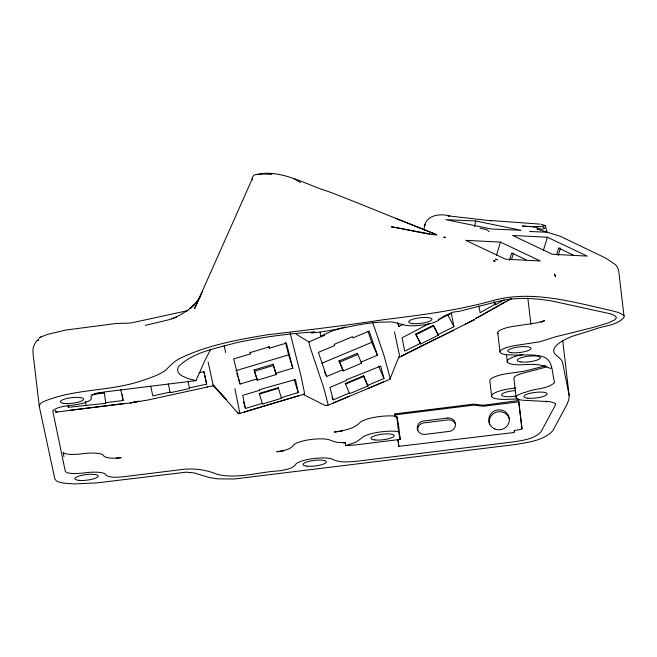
<?xml version="1.0" encoding="UTF-8"?>
<svg xmlns="http://www.w3.org/2000/svg" width="657" height="657" viewBox="0 0 657 657"><rect width="100%" height="100%" fill="white"/><g stroke="black" fill="none" stroke-linecap="round" stroke-linejoin="round"><path stroke-width="0.99" d="M290.139 333.083L301.062 376.289L304.372 392.245L304.421 394.101L302.967 394.348L325.281 405.525L327.753 405.377L327.868 403.628L323.926 388.344L309.989 346.863L308.938 341.927A97.17 17.016 32.4 0 1 295.905 333.97M327.753 405.377L389.864 379.335L389.979 377.586L384 355.519L372.757 322.743M562.729 340.687L569.151 395.342L568.822 399.571L567.188 404.006L552.751 430.82C543.323 440.781 528.318 442.186 515.531 444.502L234.163 479.002L217.303 478.838L209.657 477.614L194.119 472.917L186.194 472.161L97.105 482.87L74.036 483.93L63.171 483.076L58.071 481.77L56.445 480.949L54.827 478.945L39.313 406.584L33.006 353.277C32.259 348.415 34.32 343.57 37.457 339.924M491.329 220.826L448.025 215.833L449.478 215.907C438.03 212.909 423.74 215.915 424.11 230.213M474.658 226.821L475.578 220.966L521.141 230.295L491.346 228.997L445.791 219.668L475.578 220.966M529.279 226.599L534.034 226.665L541.779 229.293L544.85 228.398M533.985 226.969L533.254 226.903L534.034 226.665M424.874 225.811L425.186 224.259M546.345 402.076L546.608 401.107M389.864 379.335L399.513 355.355L394.455 331.892M496.511 255.138L500.462 242.113L540.235 260.96L505.488 259.178L465.706 240.331L500.462 242.113M509.512 260.295L511.729 252.986L526.035 259.761M511.54 259.466L513.478 253.076M543.429 250.268L547.371 237.234L587.153 256.082L552.397 254.308L512.624 235.461L547.371 237.234M556.701 254.505L558.647 248.108L560.396 248.198M558.179 255.507L560.117 249.11M497.727 332.393L499.985 351.495A19.62 4.73 -6.7 0 0 511.598 354.92C522.258 355.651 533.558 353.482 543.873 356.997C553.744 361.104 551.65 373.562 554.598 381.914L554.557 382.612C547.182 389.42 535.028 388.262 526.175 392.065A19.62 4.73 -6.7 0 0 524.434 400.335L549.909 401.665L555.403 403.406L555.485 404.909L541.048 431.723C534.593 438.909 523.941 440.1 514.924 441.693L357.605 461.157C349.639 461.748 340.95 463.07 333.428 459.728A19.62 4.73 -6.7 0 0 312.872 458.643A19.62 4.73 -6.7 0 0 295.354 464.869C291.396 469.418 284.514 469.796 278.946 470.888C258.571 471.964 237.694 479.249 217.303 474.362C205.148 469.27 191.844 467.817 178.868 469.903L123.442 476.76C117.882 477.171 111.772 478.115 106.557 475.652L105.991 474.888A19.62 4.73 -6.7 0 0 84.884 472.818L81.328 473.212A20.441 4.928 -6.7 0 1 71.859 473.451L67.31 472.835L65.33 471.447L52.741 410.929C57.414 406.617 64.427 406.305 70.422 405.385A19.62 4.73 -6.7 0 0 91.077 397.411L90.797 396.647C94.165 392.911 100.119 392.943 104.759 391.933L195.967 380.649L204.664 361.038L210.683 349.212M252.189 178.975L194.571 308.65L201.403 293.819M196.369 303.591L202.668 291.174M195.572 303.477L199.917 297.219M541.13 224.3L545.294 225.565L542.017 226.402L533.936 226.64M196.607 301.99L190.095 308.774L194.825 304.24L187.795 310.244L179.977 315.155L171.526 318.875M39.075 338.355L41.038 336.885L47.706 334.339L65.864 330.036L116.158 323.499L130.636 323.063L187.976 310.589M40.036 337.493L41.046 336.885M551.379 367.789L550.229 368.462C542.575 364.298 533.615 364.035 525.124 364.627A21.804 5.256 -6.7 0 1 507.368 362.048L506.522 354.92M493.998 301.588L495.444 304.027L480.144 312.691L478.739 305.924M494.622 303.082L495.583 304.708L504.182 299.847M489.851 310.547L475.405 318.727L511.154 298.804M505.126 301.892L490.705 310.071M511.302 298.409L507.705 300.43M469.632 321.963L474.428 319.614L398.906 357.589M464.515 324.673L474.428 319.614M398.043 324.665L398.996 326.422L403.373 324.254M429.267 323.54L402.125 337.755L404.712 351.142L420.48 343.315L415.709 334.085L433.415 325.289L438.326 335.201L420.611 343.989L415.709 334.085M438.227 319.836L451.367 313.315L453.954 326.701L438.194 334.528M415.832 334.758L433.546 325.962L433.415 325.289M401.411 355.987L416.127 348.67M417.014 348.235L433.842 339.883M434.014 339.809L453.256 330.586M540.892 322.365L544.645 320.665L536.621 322.883L512.107 326.562A19.62 4.73 -6.7 0 0 497.957 333.542M320.173 332.228L320.583 336.195L333.025 330.643L345.221 326.956M308.938 341.927L324.755 335.136L320.583 336.195M321.905 363.231L371.747 342.33L368.109 331.719M339.061 360.989L357.334 353.335L361.58 363.239L343.307 370.893L339.061 360.989L343.307 370.893M339.48 362.204L357.745 354.55L357.334 353.335M324.205 370.983L326.636 376.494L342.897 369.677M326.636 376.494L318.366 352.382L334.618 345.566L334.199 344.35L352.472 336.688L352.883 337.903L369.144 331.087L377.422 355.207L361.161 362.023L361.58 363.239M345.327 383.474L363.592 375.812L367.698 385.38L367.863 386.012L349.59 393.674L345.327 383.474L345.483 384.107L363.756 376.445L363.592 375.812M332.031 397.198L333.173 399.858L349.434 393.042L349.59 393.674M367.698 385.38L383.959 378.563L380.732 366.072L346.05 379.918L346.206 380.551L329.954 387.367L333.173 399.858M333.189 403.02L349.549 396.196M383.975 381.725L367.813 388.533M401.402 356.078L404.014 355.018M546.796 366.869L523.916 372.962A19.62 4.73 -6.7 0 0 513.848 378.005L516.106 397.107M176.651 317.224L167.757 320.049L145.238 325.363M275.932 373.266L292.817 368.183L286.37 343.077L269.485 348.153L269.156 346.888L250.177 352.595L250.506 353.86L233.621 358.936L240.068 384.049L256.953 378.966L254.128 369.957L273.107 364.249L276.252 374.523L257.281 380.231L254.128 369.957M235.879 370.696L288.637 354.829L285.409 342.272M254.456 371.221L273.427 365.514L273.107 364.249M259.285 393.412L278.256 387.712L281.442 398.298L262.463 404.006L259.285 393.412L259.416 394.069L278.396 388.369L278.256 387.712M243.336 401.558L245.439 408.424L262.324 403.349L262.463 404.006M245.439 408.424L242.729 395.374L259.614 390.299L259.482 389.642L295.478 379.516L298.188 392.566L281.303 397.641L281.442 398.298M281.262 400.885L298.401 395.892M213.796 385.7L238.45 413.746L304.421 394.101M545.696 365.76L524.311 371.213L511.836 372.979A21.804 5.256 -6.7 0 0 489.859 381.191L491.666 396.475M345.804 445.627L355.839 442.227L361.334 438.334A21.804 5.256 -6.7 0 1 376.691 432.536A21.804 5.256 -6.7 0 1 398.561 431.616L400.228 439.41L355.683 444.92L345.804 445.627L345.467 442.761L336.696 442.309L331.169 440.625A19.62 4.73 -6.7 0 0 310.613 439.541A19.62 4.73 -6.7 0 0 293.096 445.758C289.137 450.316 282.255 450.694 276.687 451.786L283.808 450.907M55.098 410.428L55.812 412.144L57.258 411.783M124.222 403.661L125.405 403.365L70.734 410.132M522.758 354.501L519.983 355.166A21.804 5.256 -6.7 0 0 507.368 362.048M199.145 372.691L203.933 371.648L206.659 384.131L189.421 387.885M170.056 392.114L152.826 395.875L150.724 386.275M343.636 443.138L345.467 442.761M522.036 428.528L518.603 400.532L483.289 405.287L473.574 404.162L394.914 413.902L395.251 416.768M280.325 401.172L244.461 411.955L245.652 411.758M397.961 439.689L398.758 446.374L514.431 432.446L514.201 430.54L521.987 429.193L518.603 400.532M94.509 393.592L104.348 392.377L104.488 393.034L91.701 394.619M67.967 405.287L68.402 407.291L105.703 403.349L104.348 392.377M122.342 394.414L123.064 400.524L105.563 402.692L105.703 403.349M55.812 412.144L130.185 402.938L147.464 400.113L213.303 385.749L226.197 399.481L213.78 385.675M394.914 413.902L395.12 414.838L473.779 405.106L483.486 406.231L518.882 401.846M116.232 458.274L121.184 457.658C115.624 458.069 109.514 459.013 104.299 456.549L103.732 455.777A19.62 4.73 -6.7 0 0 82.626 453.708L79.07 454.11A20.441 4.928 -6.7 0 1 69.601 454.34L65.051 453.724L63.072 452.344L63.992 456.656M342.338 431.066L334.216 432.068C342.929 430.59 352.875 429.456 359.527 423.051A21.804 5.256 -6.7 0 1 374.884 417.261A21.804 5.256 -6.7 0 1 396.754 416.333L398.421 424.126L400.228 439.41M515.63 388.024L513.643 388.262A21.804 5.256 -6.7 0 0 491.822 395.194A21.804 5.256 -6.7 0 0 507.253 399.341L518.143 398.98M257.979 174.606L263.958 173.965L271.809 174.392M490.262 220.489L539.914 224.094M533.295 226.649L522.331 226.057L527.3 226.443M529.542 231.478L545.606 232.184M436.691 234.984C424.956 234.196 405.164 228.858 391.252 226.788L429.686 233.859M480.095 228.266L486.681 229.613L489.161 231.609M195.967 380.649L187.902 378.539L182.079 375.944A82.79 19.948 -6.7 0 1 179.189 365.916C194.102 351.848 215.734 348.538 234.787 343.118C261.067 337.238 287.823 333.649 314.695 331.966L311.5 332.902C334.659 331.333 357.047 323.326 380.403 322.168L392.319 321.914L404.671 325.141A19.62 4.73 -6.7 0 0 424.751 324.706A19.62 4.73 -6.7 0 0 439.5 319.286L444.625 315.738L452.862 312.19L459.785 311.196L498.655 301.308C516.065 296.939 534.387 298.13 551.929 301.005L610.238 313.759L614.229 315.327L616.159 316.97L616.332 317.832L615.051 319.639L609.055 322.636L594.117 327.211L555.017 336.951L540.021 341.747L514.365 345.664A19.62 4.73 -6.7 0 0 499.985 351.495M431.83 233.145L432.405 233.301M435.065 234.081L395.67 218.329C373.258 209.279 350.895 200.073 328.286 191.499C304.585 184.354 279.488 167.716 253.898 175.132L252.058 177.866L252.354 179.796M395.448 218.247L436.765 234.664M538.453 229.704L536.884 228.981L559.986 236.183L605.409 257.93L615.494 264.672L617.457 267.185L618.656 270.438L624.15 317.175C617.375 325.691 603.997 325.42 594.577 329.354L572.493 336.228A78.848 18.996 -6.7 0 0 558.984 343.274A79.44 19.135 -6.7 0 0 557.399 356.168L561.505 360.028L562.532 362.45L569.151 395.342M558.647 248.108L572.953 254.891M542.887 227.092L544.136 227.692M293.441 178.425L300.61 182.474M624.035 316.017L623.23 314.941L618.549 312.518L610.558 310.391C573.035 302.13 533.188 290.148 494.664 300.093C457.789 310.638 419.642 315.212 381.692 319.967C343.512 325.839 305.16 330.323 266.808 334.856L266.2 334.955C236.849 339.899 206.939 345.27 179.969 358.41C174.179 361.235 169.908 365.916 165.482 370.433C158.526 375.147 150.502 377.841 142.569 380.428C110.236 391.802 74.192 388.254 42.697 402.002A34.542 8.319 -6.7 0 0 39.305 405.624L39.313 406.584M447.77 314.736L453.954 326.701M433.546 325.962L438.326 335.201M237.67 412.005L238.45 413.746M371.747 342.33L377.422 355.207M378.637 366.163L383.959 378.563M363.756 376.445L367.863 386.012M545.294 225.565L547.182 232.594M397.682 322.644L398.996 326.422M288.637 354.829L292.817 368.183M268.918 346.346L269.485 348.153M273.427 365.514L276.252 374.523M249.939 352.053L250.506 353.86M236.775 373.554L237.678 376.412M238.269 378.325L240.068 384.049M294.279 379.812L298.188 392.566M256.953 378.966L257.281 380.231M234.902 388.615L239.904 413.499M208.129 362.064L213.303 385.749L213.131 384.945M203.982 371.887L206.659 384.131M187.943 381.117L189.561 388.517L170.196 392.738L168.241 383.787M514.201 430.54L514.406 431.477M224.136 345.557L225.622 352.489M207.144 386.324L207.284 386.981M120.699 389.502L123.064 400.524M495.444 304.027L495.583 304.708M420.48 343.315L420.611 343.989M527.817 298.015L530.913 324.295M396.754 416.333L398.561 431.616M395.12 414.838L395.358 416.867M397.994 439.196L398.832 446.3M85.459 401.378L86.042 405.78M68.156 405.254L68.402 407.291M515.844 396.072A11.695 2.817 -6.7 0 1 501.619 394.906A11.695 2.817 -6.7 0 1 515.671 390.554M417.696 430.442A6.94 6.734 -12.1 0 1 423.781 422.903L448.173 419.889A6.94 6.734 -12.1 0 1 455.4 424.02M489.596 424.652A10.307 10.003 -12.1 0 1 496.963 411.996A10.307 10.003 -12.1 0 1 509.545 419.56M38.599 339.406L38.213 340.638L38.599 339.406M131.63 402.577L130.185 402.938L139.144 401.23L131.63 402.577M447.77 418.016L423.379 421.03A6.94 6.734 -12.1 0 0 417.294 428.569A6.94 6.734 -12.1 0 0 424.964 434.4L449.347 431.386A6.94 6.734 -12.1 0 0 455.441 423.847A6.94 6.734 -12.1 0 0 447.77 418.016M433.677 218.765L433.677 218.765M445.462 237.415L443.935 237.177L445.462 237.415M494.031 260.788L493.382 260.665L495.164 261.215L494.031 260.788M497.201 259.761L495.69 259.096L497.201 259.761M554.763 274.495L554.516 274.01L555.494 276.794L554.763 274.495M521.075 361.974A11.695 2.817 -6.7 0 0 540.218 358.328A11.695 2.817 -6.7 0 0 525.28 356.702A11.695 2.817 -6.7 0 0 521.075 361.974M374.818 439.935A11.695 2.817 -6.7 0 0 393.962 436.297A11.695 2.817 -6.7 0 0 379.032 434.671A11.695 2.817 -6.7 0 0 374.818 439.935M511.639 352.661A11.695 2.817 -6.7 0 0 530.79 349.023A11.695 2.817 -6.7 0 0 515.852 347.389A11.695 2.817 -6.7 0 0 511.639 352.661M306.967 466.142A11.695 2.817 -6.7 0 0 326.118 462.495A11.695 2.817 -6.7 0 0 311.18 460.869A11.695 2.817 -6.7 0 0 306.967 466.142M78.758 480.341A11.695 2.817 -6.7 0 0 97.901 476.703A11.695 2.817 -6.7 0 0 82.971 475.068A11.695 2.817 -6.7 0 0 78.758 480.341M412.539 323.54A11.695 2.817 -6.7 0 0 431.682 319.893A11.695 2.817 -6.7 0 0 416.752 318.267A11.695 2.817 -6.7 0 0 412.539 323.54M527.785 398.167A11.695 2.817 -6.7 0 0 546.928 394.52A11.695 2.817 -6.7 0 0 531.998 392.894A11.695 2.817 -6.7 0 0 527.785 398.167M64.172 403.439A11.695 2.817 -6.7 0 0 83.324 399.801A11.695 2.817 -6.7 0 0 68.385 398.167A11.695 2.817 -6.7 0 0 64.172 403.439M494.959 429.046A10.307 10.003 -12.1 0 0 509.282 418.542A10.307 10.003 -12.1 0 0 492.931 411.84A10.307 10.003 -12.1 0 0 494.959 429.046"/></g></svg>
